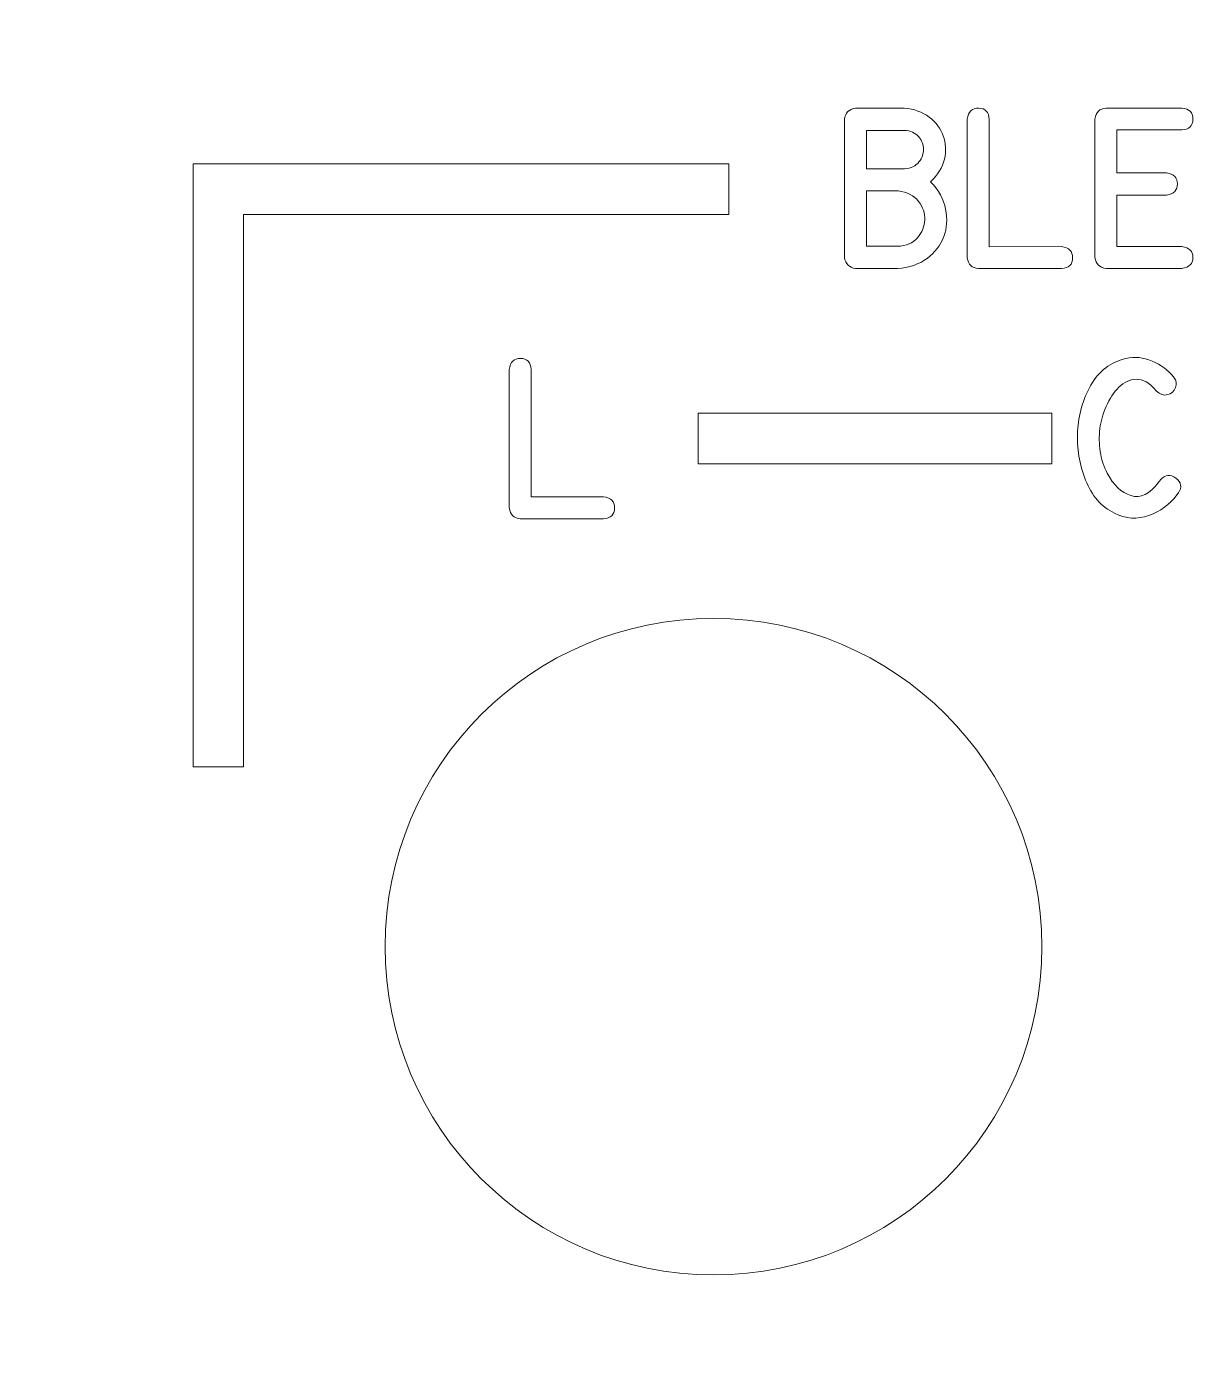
# Model space of a CAD drawing. Header units: millimetres. Extents: x -72 to 72, y -123 to 123.
# Drawn here: x 10.4 to 33.54, y 11.09 to 37.25 of the extents above; entities that cross this region are included whole.
import ezdxf

# ---------------------------------------------------------------- set-up
doc = ezdxf.new("R2010")
doc.units = ezdxf.units.MM
doc.header["$MEASUREMENT"] = 0
doc.layers.add('Layer 1', color=7, linetype='Continuous')

msp = doc.modelspace()

# ---------------------------------------------------------------- linework, layer by layer
at = {"layer": 'Layer 1', "color": 240, "lineweight": 9}
msp.add_lwpolyline([(23.6947, 28.5863), (30.6947, 28.5863), (30.6947, 29.5863), (23.6947, 29.5863), (23.6947, 28.5863)], close=True, dxfattribs=at)
at = {"layer": 'Layer 1', "color": 250, "lineweight": 9}
msp.add_ellipse((24, 19.025), major_axis=(0, 6.5), ratio=1, dxfattribs=at)
at = {"layer": 'Layer 1', "lineweight": 9}
msp.add_open_spline([(70.725, 123.025), (70.725, 123.025), (-70.725, 123.025), (-70.725, 123.025), (-70.725, 123.025), (-71.1231, 123.0247), (-71.5047, 122.8663), (-71.786, 122.5847), (-71.786, 122.5847), (-72.0673, 122.303), (-72.2252, 121.923), (-72.225, 121.525), (-72.225, 121.525), (-72.225, 121.525), (-72.225, 117.0375), (-72.225, 117.0375), (-72.225, 117.0375), (-72.2247, 116.6394), (-72.0664, 116.2577), (-71.7847, 115.9764), (-71.7847, 115.9764), (-71.503, 115.6951), (-71.1231, 115.5372), (-70.725, 115.5375), (-70.725, 115.5375), (-70.725, 115.5375), (-68.2625, 115.5375), (-68.2625, 115.5375), (-68.2625, 115.5375), (-66.1189, 115.5375), (-64.1381, 114.3939), (-63.0663, 112.5375), (-63.0663, 112.5375), (-61.9945, 110.6811), (-61.9945, 108.3939), (-63.0663, 106.5375), (-63.0663, 106.5375), (-64.1381, 104.6811), (-66.1189, 103.5375), (-68.2625, 103.5375), (-68.2625, 103.5375), (-68.2625, 103.5375), (-70.725, 103.5375), (-70.725, 103.5375), (-70.725, 103.5375), (-71.1231, 103.5372), (-71.5047, 103.3788), (-71.786, 103.0972), (-71.786, 103.0972), (-72.0673, 102.8155), (-72.2252, 102.4355), (-72.225, 102.0375), (-72.225, 102.0375), (-72.225, 102.0375), (-72.225, 50.3625), (-72.225, 50.3625), (-72.225, 50.3625), (-72.2247, 49.9644), (-72.0664, 49.5827), (-71.7847, 49.3014), (-71.7847, 49.3014), (-71.503, 49.0201), (-71.1231, 48.8622), (-70.725, 48.8625), (-70.725, 48.8625), (-70.725, 48.8625), (-68.2625, 48.8625), (-68.2625, 48.8625), (-68.2625, 48.8625), (-66.1189, 48.8625), (-64.1381, 47.7189), (-63.0663, 45.8625), (-63.0663, 45.8625), (-61.9945, 44.0061), (-61.9945, 41.7189), (-63.0663, 39.8625), (-63.0663, 39.8625), (-64.1381, 38.0061), (-66.1189, 36.8625), (-68.2625, 36.8625), (-68.2625, 36.8625), (-68.2625, 36.8625), (-70.725, 36.8625), (-70.725, 36.8625), (-70.725, 36.8625), (-71.1231, 36.8622), (-71.5047, 36.7038), (-71.786, 36.4222), (-71.786, 36.4222), (-72.0673, 36.1405), (-72.2252, 35.7605), (-72.225, 35.3625), (-72.225, 35.3625), (-72.225, 35.3625), (-72.225, -35.3625), (-72.225, -35.3625), (-72.225, -35.3625), (-72.2247, -35.7606), (-72.0664, -36.1423), (-71.7847, -36.4236), (-71.7847, -36.4236), (-71.503, -36.7049), (-71.1231, -36.8628), (-70.725, -36.8625), (-70.725, -36.8625), (-70.725, -36.8625), (-68.2625, -36.8625), (-68.2625, -36.8625), (-68.2625, -36.8625), (-66.1189, -36.8625), (-64.1381, -38.0061), (-63.0663, -39.8625), (-63.0663, -39.8625), (-61.9945, -41.7189), (-61.9945, -44.0061), (-63.0663, -45.8625), (-63.0663, -45.8625), (-64.1381, -47.7189), (-66.1189, -48.8625), (-68.2625, -48.8625), (-68.2625, -48.8625), (-68.2625, -48.8625), (-70.725, -48.8625), (-70.725, -48.8625), (-70.725, -48.8625), (-71.1231, -48.8628), (-71.5047, -49.0212), (-71.786, -49.3028), (-71.786, -49.3028), (-72.0673, -49.5845), (-72.2252, -49.9645), (-72.225, -50.3625), (-72.225, -50.3625), (-72.225, -50.3625), (-72.225, -102.0375), (-72.225, -102.0375), (-72.225, -102.0375), (-72.2247, -102.4356), (-72.0664, -102.8173), (-71.7847, -103.0986), (-71.7847, -103.0986), (-71.503, -103.3799), (-71.1231, -103.5378), (-70.725, -103.5375), (-70.725, -103.5375), (-70.725, -103.5375), (-68.2625, -103.5375), (-68.2625, -103.5375), (-68.2625, -103.5375), (-66.1189, -103.5375), (-64.1381, -104.6811), (-63.0663, -106.5375), (-63.0663, -106.5375), (-61.9945, -108.3939), (-61.9945, -110.6811), (-63.0663, -112.5375), (-63.0663, -112.5375), (-64.1381, -114.3939), (-66.1189, -115.5375), (-68.2625, -115.5375), (-68.2625, -115.5375), (-68.2625, -115.5375), (-70.725, -115.5375), (-70.725, -115.5375), (-70.725, -115.5375), (-71.1231, -115.5378), (-71.5047, -115.6962), (-71.786, -115.9778), (-71.786, -115.9778), (-72.0673, -116.2595), (-72.2252, -116.6395), (-72.225, -117.0375), (-72.225, -117.0375), (-72.225, -117.0375), (-72.225, -121.525), (-72.225, -121.525), (-72.225, -121.525), (-72.2247, -121.9231), (-72.0664, -122.3048), (-71.7847, -122.5861), (-71.7847, -122.5861), (-71.503, -122.8674), (-71.1231, -123.0253), (-70.725, -123.025), (-70.725, -123.025), (-70.725, -123.025), (70.725, -123.025), (70.725, -123.025), (70.725, -123.025), (71.1231, -123.0248), (71.5048, -122.8664), (71.7861, -122.5847), (71.7861, -122.5847), (72.0674, -122.3031), (72.2253, -121.9231), (72.225, -121.525), (72.225, -121.525), (72.225, -121.525), (72.225, -117.0375), (72.225, -117.0375), (72.225, -117.0375), (72.2248, -116.6395), (72.0664, -116.2578), (71.7847, -115.9765), (71.7847, -115.9765), (71.5031, -115.6952), (71.1231, -115.5373), (70.725, -115.5375), (70.725, -115.5375), (70.725, -115.5375), (68.2625, -115.5375), (68.2625, -115.5375), (68.2625, -115.5375), (66.1189, -115.5375), (64.1382, -114.3939), (63.0664, -112.5375), (63.0664, -112.5375), (61.9946, -110.6811), (61.9946, -108.3939), (63.0664, -106.5375), (63.0664, -106.5375), (64.1382, -104.6811), (66.1189, -103.5375), (68.2625, -103.5375), (68.2625, -103.5375), (68.2625, -103.5375), (70.725, -103.5375), (70.725, -103.5375), (70.725, -103.5375), (71.1231, -103.5373), (71.5048, -103.3789), (71.7861, -103.0972), (71.7861, -103.0972), (72.0674, -102.8156), (72.2253, -102.4356), (72.225, -102.0375), (72.225, -102.0375), (72.225, -102.0375), (72.225, -50.3625), (72.225, -50.3625), (72.225, -50.3625), (72.2248, -49.9645), (72.0664, -49.5828), (71.7847, -49.3015), (71.7847, -49.3015), (71.5031, -49.0202), (71.1231, -48.8623), (70.725, -48.8625), (70.725, -48.8625), (70.725, -48.8625), (68.2625, -48.8625), (68.2625, -48.8625), (68.2625, -48.8625), (66.1189, -48.8625), (64.1382, -47.7189), (63.0664, -45.8625), (63.0664, -45.8625), (61.9946, -44.0061), (61.9946, -41.7189), (63.0664, -39.8625), (63.0664, -39.8625), (64.1382, -38.0061), (66.1189, -36.8625), (68.2625, -36.8625), (68.2625, -36.8625), (68.2625, -36.8625), (70.725, -36.8625), (70.725, -36.8625), (70.725, -36.8625), (71.1231, -36.8623), (71.5048, -36.7039), (71.7861, -36.4222), (71.7861, -36.4222), (72.0674, -36.1406), (72.2253, -35.7606), (72.225, -35.3625), (72.225, -35.3625), (72.225, -35.3625), (72.225, 35.3625), (72.225, 35.3625), (72.225, 35.3625), (72.2248, 35.7605), (72.0664, 36.1422), (71.7847, 36.4235), (71.7847, 36.4235), (71.5031, 36.7048), (71.1231, 36.8627), (70.725, 36.8625), (70.725, 36.8625), (70.725, 36.8625), (68.2625, 36.8625), (68.2625, 36.8625), (68.2625, 36.8625), (66.1189, 36.8625), (64.1382, 38.0061), (63.0664, 39.8625), (63.0664, 39.8625), (61.9946, 41.7189), (61.9946, 44.0061), (63.0664, 45.8625), (63.0664, 45.8625), (64.1382, 47.7189), (66.1189, 48.8625), (68.2625, 48.8625), (68.2625, 48.8625), (68.2625, 48.8625), (70.725, 48.8625), (70.725, 48.8625), (70.725, 48.8625), (71.1231, 48.8627), (71.5048, 49.0211), (71.7861, 49.3028), (71.7861, 49.3028), (72.0674, 49.5844), (72.2253, 49.9644), (72.225, 50.3625), (72.225, 50.3625), (72.225, 50.3625), (72.225, 102.0375), (72.225, 102.0375), (72.225, 102.0375), (72.2248, 102.4355), (72.0664, 102.8172), (71.7847, 103.0985), (71.7847, 103.0985), (71.5031, 103.3798), (71.1231, 103.5377), (70.725, 103.5375), (70.725, 103.5375), (70.725, 103.5375), (68.2625, 103.5375), (68.2625, 103.5375), (68.2625, 103.5375), (66.1189, 103.5375), (64.1382, 104.6811), (63.0664, 106.5375), (63.0664, 106.5375), (61.9946, 108.3939), (61.9946, 110.6811), (63.0664, 112.5375), (63.0664, 112.5375), (64.1382, 114.3939), (66.1189, 115.5375), (68.2625, 115.5375), (68.2625, 115.5375), (68.2625, 115.5375), (70.725, 115.5375), (70.725, 115.5375), (70.725, 115.5375), (71.1231, 115.5377), (71.5048, 115.6961), (71.7861, 115.9778), (71.7861, 115.9778), (72.0674, 116.2594), (72.2253, 116.6394), (72.225, 117.0375), (72.225, 117.0375), (72.225, 117.0375), (72.225, 121.525), (72.225, 121.525), (72.225, 121.525), (72.2248, 121.923), (72.0664, 122.3047), (71.7847, 122.586), (71.7847, 122.586), (71.5031, 122.8673), (71.1231, 123.0252), (70.725, 123.025)], degree=3, knots=[0, 0, 0, 0, 0.0107527, 0.0107527, 0.0107527, 0.0107527, 0.0215054, 0.0215054, 0.0215054, 0.0215054, 0.0322581, 0.0322581, 0.0322581, 0.0322581, 0.0430108, 0.0430108, 0.0430108, 0.0430108, 0.0537634, 0.0537634, 0.0537634, 0.0537634, 0.0645161, 0.0645161, 0.0645161, 0.0645161, 0.0752688, 0.0752688, 0.0752688, 0.0752688, 0.0860215, 0.0860215, 0.0860215, 0.0860215, 0.0967742, 0.0967742, 0.0967742, 0.0967742, 0.1075269, 0.1075269, 0.1075269, 0.1075269, 0.1182796, 0.1182796, 0.1182796, 0.1182796, 0.1290323, 0.1290323, 0.1290323, 0.1290323, 0.1397849, 0.1397849, 0.1397849, 0.1397849, 0.1505376, 0.1505376, 0.1505376, 0.1505376, 0.1612903, 0.1612903, 0.1612903, 0.1612903, 0.172043, 0.172043, 0.172043, 0.172043, 0.1827957, 0.1827957, 0.1827957, 0.1827957, 0.1935484, 0.1935484, 0.1935484, 0.1935484, 0.2043011, 0.2043011, 0.2043011, 0.2043011, 0.2150538, 0.2150538, 0.2150538, 0.2150538, 0.2258065, 0.2258065, 0.2258065, 0.2258065, 0.2365591, 0.2365591, 0.2365591, 0.2365591, 0.2473118, 0.2473118, 0.2473118, 0.2473118, 0.2580645, 0.2580645, 0.2580645, 0.2580645, 0.2688172, 0.2688172, 0.2688172, 0.2688172, 0.2795699, 0.2795699, 0.2795699, 0.2795699, 0.2903226, 0.2903226, 0.2903226, 0.2903226, 0.3010753, 0.3010753, 0.3010753, 0.3010753, 0.311828, 0.311828, 0.311828, 0.311828, 0.3225806, 0.3225806, 0.3225806, 0.3225806, 0.3333333, 0.3333333, 0.3333333, 0.3333333, 0.344086, 0.344086, 0.344086, 0.344086, 0.3548387, 0.3548387, 0.3548387, 0.3548387, 0.3655914, 0.3655914, 0.3655914, 0.3655914, 0.3763441, 0.3763441, 0.3763441, 0.3763441, 0.3870968, 0.3870968, 0.3870968, 0.3870968, 0.3978495, 0.3978495, 0.3978495, 0.3978495, 0.4086022, 0.4086022, 0.4086022, 0.4086022, 0.4193548, 0.4193548, 0.4193548, 0.4193548, 0.4301075, 0.4301075, 0.4301075, 0.4301075, 0.4408602, 0.4408602, 0.4408602, 0.4408602, 0.4516129, 0.4516129, 0.4516129, 0.4516129, 0.4623656, 0.4623656, 0.4623656, 0.4623656, 0.4731183, 0.4731183, 0.4731183, 0.4731183, 0.483871, 0.483871, 0.483871, 0.483871, 0.4946237, 0.4946237, 0.4946237, 0.4946237, 0.5053763, 0.5053763, 0.5053763, 0.5053763, 0.516129, 0.516129, 0.516129, 0.516129, 0.5268817, 0.5268817, 0.5268817, 0.5268817, 0.5376344, 0.5376344, 0.5376344, 0.5376344, 0.5483871, 0.5483871, 0.5483871, 0.5483871, 0.5591398, 0.5591398, 0.5591398, 0.5591398, 0.5698925, 0.5698925, 0.5698925, 0.5698925, 0.5806452, 0.5806452, 0.5806452, 0.5806452, 0.5913978, 0.5913978, 0.5913978, 0.5913978, 0.6021505, 0.6021505, 0.6021505, 0.6021505, 0.6129032, 0.6129032, 0.6129032, 0.6129032, 0.6236559, 0.6236559, 0.6236559, 0.6236559, 0.6344086, 0.6344086, 0.6344086, 0.6344086, 0.6451613, 0.6451613, 0.6451613, 0.6451613, 0.655914, 0.655914, 0.655914, 0.655914, 0.6666667, 0.6666667, 0.6666667, 0.6666667, 0.6774194, 0.6774194, 0.6774194, 0.6774194, 0.688172, 0.688172, 0.688172, 0.688172, 0.6989247, 0.6989247, 0.6989247, 0.6989247, 0.7096774, 0.7096774, 0.7096774, 0.7096774, 0.7204301, 0.7204301, 0.7204301, 0.7204301, 0.7311828, 0.7311828, 0.7311828, 0.7311828, 0.7419355, 0.7419355, 0.7419355, 0.7419355, 0.7526882, 0.7526882, 0.7526882, 0.7526882, 0.7634409, 0.7634409, 0.7634409, 0.7634409, 0.7741935, 0.7741935, 0.7741935, 0.7741935, 0.7849462, 0.7849462, 0.7849462, 0.7849462, 0.7956989, 0.7956989, 0.7956989, 0.7956989, 0.8064516, 0.8064516, 0.8064516, 0.8064516, 0.8172043, 0.8172043, 0.8172043, 0.8172043, 0.827957, 0.827957, 0.827957, 0.827957, 0.8387097, 0.8387097, 0.8387097, 0.8387097, 0.8494624, 0.8494624, 0.8494624, 0.8494624, 0.8602151, 0.8602151, 0.8602151, 0.8602151, 0.8709677, 0.8709677, 0.8709677, 0.8709677, 0.8817204, 0.8817204, 0.8817204, 0.8817204, 0.8924731, 0.8924731, 0.8924731, 0.8924731, 0.9032258, 0.9032258, 0.9032258, 0.9032258, 0.9139785, 0.9139785, 0.9139785, 0.9139785, 0.9247312, 0.9247312, 0.9247312, 0.9247312, 0.9354839, 0.9354839, 0.9354839, 0.9354839, 0.9462366, 0.9462366, 0.9462366, 0.9462366, 0.9569892, 0.9569892, 0.9569892, 0.9569892, 0.9677419, 0.9677419, 0.9677419, 0.9677419, 0.9784946, 0.9784946, 0.9784946, 0.9784946, 1, 1, 1, 1], dxfattribs=at)
at = {"layer": 'Layer 1', "color": 240, "lineweight": 9}
for points, knots in [([(27.7747, 35.6282), (27.971, 35.6118), (28.1361, 35.552), (28.27, 35.4499), (28.27, 35.4499), (28.4039, 35.3477), (28.497, 35.2244), (28.5483, 35.08), (28.5483, 35.08), (28.6002, 34.9361), (28.6071, 34.7826), (28.5695, 34.6196), (28.5695, 34.6196), (28.5319, 34.4572), (28.4404, 34.3074), (28.2959, 34.1709), (28.2959, 34.1709), (28.4552, 34.0037), (28.5542, 33.8227), (28.5933, 33.6285), (28.5933, 33.6285), (28.6325, 33.4343), (28.6203, 33.2522), (28.5568, 33.0834), (28.5568, 33.0834), (28.4933, 32.9146), (28.3832, 32.7712), (28.2261, 32.6532), (28.2261, 32.6532), (28.0689, 32.5352), (27.8742, 32.4685), (27.6413, 32.4532), (27.6413, 32.4532), (27.6413, 32.4532), (27.6371, 32.4532), (27.6371, 32.4532), (27.6371, 32.4532), (27.6371, 32.4532), (26.8121, 32.4532), (26.8121, 32.4532), (26.8121, 32.4532), (26.6851, 32.4707), (26.6116, 32.5426), (26.592, 32.6686), (26.592, 32.6686), (26.592, 32.6686), (26.592, 35.4081), (26.592, 35.4081), (26.592, 35.4081), (26.6095, 35.5361), (26.683, 35.6097), (26.8121, 35.6282), (26.8121, 35.6282), (26.8121, 35.6282), (27.7747, 35.6282), (27.7747, 35.6282)], [0, 0, 0, 0, 0.0666667, 0.0666667, 0.0666667, 0.0666667, 0.1333333, 0.1333333, 0.1333333, 0.1333333, 0.2, 0.2, 0.2, 0.2, 0.2666667, 0.2666667, 0.2666667, 0.2666667, 0.3333333, 0.3333333, 0.3333333, 0.3333333, 0.4, 0.4, 0.4, 0.4, 0.4666667, 0.4666667, 0.4666667, 0.4666667, 0.5333333, 0.5333333, 0.5333333, 0.5333333, 0.6, 0.6, 0.6, 0.6, 0.6666667, 0.6666667, 0.6666667, 0.6666667, 0.7333333, 0.7333333, 0.7333333, 0.7333333, 0.8, 0.8, 0.8, 0.8, 0.8666667, 0.8666667, 0.8666667, 0.8666667, 1, 1, 1, 1]), ([(29.2415, 32.4516), (29.1145, 32.4601), (29.041, 32.5315), (29.0214, 32.667), (29.0214, 32.667), (29.0214, 32.667), (29.0214, 35.4081), (29.0214, 35.4081), (29.0214, 35.4081), (29.0431, 35.5568), (29.1188, 35.6298), (29.2479, 35.6277), (29.2479, 35.6277), (29.377, 35.625), (29.4474, 35.5515), (29.4585, 35.4081), (29.4585, 35.4081), (29.4585, 35.4081), (29.4585, 32.8845), (29.4585, 32.8845), (29.4585, 32.8845), (29.4585, 32.8845), (30.8894, 32.8855), (30.8894, 32.8855), (30.8894, 32.8855), (31.0365, 32.8691), (31.109, 32.795), (31.1074, 32.6633), (31.1074, 32.6633), (31.1058, 32.5315), (31.0328, 32.4611), (30.8878, 32.4516), (30.8878, 32.4516), (30.8878, 32.4516), (29.2415, 32.4516), (29.2415, 32.4516)], [0, 0, 0, 0, 0.1, 0.1, 0.1, 0.1, 0.2, 0.2, 0.2, 0.2, 0.3, 0.3, 0.3, 0.3, 0.4, 0.4, 0.4, 0.4, 0.5, 0.5, 0.5, 0.5, 0.6, 0.6, 0.6, 0.6, 0.7, 0.7, 0.7, 0.7, 0.8, 0.8, 0.8, 0.8, 1, 1, 1, 1]), ([(33.2691, 35.1959), (33.2691, 35.1959), (31.9837, 35.1959), (31.9837, 35.1959), (31.9837, 35.1959), (31.9837, 35.1959), (31.9837, 34.3476), (31.9837, 34.3476), (31.9837, 34.3476), (31.9837, 34.3476), (32.9637, 34.3476), (32.9637, 34.3476), (32.9637, 34.3476), (33.1103, 34.3259), (33.1833, 34.2524), (33.1828, 34.127), (33.1828, 34.127), (33.1823, 34.001), (33.1092, 33.928), (32.9637, 33.9074), (32.9637, 33.9074), (32.9637, 33.9074), (31.9837, 33.9074), (31.9837, 33.9074), (31.9837, 33.9074), (31.9837, 33.9074), (31.9837, 32.8887), (31.9837, 32.8887), (31.9837, 32.8887), (31.9837, 32.8887), (33.2691, 32.8887), (33.2691, 32.8887), (33.2691, 32.8887), (33.4146, 32.867), (33.4876, 32.7945), (33.4876, 32.6702), (33.4876, 32.6702), (33.4876, 32.5463), (33.4146, 32.4738), (33.2691, 32.4532), (33.2691, 32.4532), (33.2691, 32.4532), (31.7683, 32.4532), (31.7683, 32.4532), (31.7683, 32.4532), (31.6392, 32.4696), (31.5657, 32.5432), (31.5482, 32.6733), (31.5482, 32.6733), (31.5482, 32.6733), (31.5482, 35.4112), (31.5482, 35.4112), (31.5482, 35.4112), (31.5678, 35.5478), (31.6413, 35.6197), (31.7683, 35.6282), (31.7683, 35.6282), (31.7683, 35.6282), (33.2691, 35.6282), (33.2691, 35.6282), (33.2691, 35.6282), (33.4146, 35.6171), (33.4876, 35.5441), (33.4871, 35.4102), (33.4871, 35.4102), (33.4865, 35.2763), (33.4135, 35.2049), (33.2691, 35.1959)], [0, 0, 0, 0, 0.0555556, 0.0555556, 0.0555556, 0.0555556, 0.1111111, 0.1111111, 0.1111111, 0.1111111, 0.1666667, 0.1666667, 0.1666667, 0.1666667, 0.2222222, 0.2222222, 0.2222222, 0.2222222, 0.2777778, 0.2777778, 0.2777778, 0.2777778, 0.3333333, 0.3333333, 0.3333333, 0.3333333, 0.3888889, 0.3888889, 0.3888889, 0.3888889, 0.4444444, 0.4444444, 0.4444444, 0.4444444, 0.5, 0.5, 0.5, 0.5, 0.5555556, 0.5555556, 0.5555556, 0.5555556, 0.6111111, 0.6111111, 0.6111111, 0.6111111, 0.6666667, 0.6666667, 0.6666667, 0.6666667, 0.7222222, 0.7222222, 0.7222222, 0.7222222, 0.7777778, 0.7777778, 0.7777778, 0.7777778, 0.8333333, 0.8333333, 0.8333333, 0.8333333, 0.8888889, 0.8888889, 0.8888889, 0.8888889, 1, 1, 1, 1]), ([(27.7747, 35.1879), (27.7747, 35.1879), (27.0307, 35.1879), (27.0307, 35.1879), (27.0307, 35.1879), (27.0307, 35.1879), (27.0307, 34.4238), (27.0307, 34.4238), (27.0307, 34.4238), (27.0307, 34.4238), (27.7795, 34.4238), (27.7795, 34.4238), (27.7795, 34.4238), (27.9075, 34.437), (28.0033, 34.4831), (28.0657, 34.5625), (28.0657, 34.5625), (28.1282, 34.6413), (28.1583, 34.726), (28.1573, 34.8165), (28.1573, 34.8165), (28.1557, 34.9069), (28.1229, 34.9895), (28.0583, 35.0646), (28.0583, 35.0646), (27.9943, 35.1398), (27.9001, 35.1805), (27.7747, 35.1879)], [0, 0, 0, 0, 0.125, 0.125, 0.125, 0.125, 0.25, 0.25, 0.25, 0.25, 0.375, 0.375, 0.375, 0.375, 0.5, 0.5, 0.5, 0.5, 0.625, 0.625, 0.625, 0.625, 0.75, 0.75, 0.75, 0.75, 1, 1, 1, 1]), ([(13.7, 33.5249), (13.7, 33.5249), (13.7, 22.5863), (13.7, 22.5863), (13.7, 22.5863), (13.7, 22.5863), (14.7, 22.5863), (14.7, 22.5863), (14.7, 22.5863), (14.7, 22.5863), (14.7, 33.5249), (14.7, 33.5249), (14.7, 33.5249), (14.7, 33.5249), (24.3047, 33.5249), (24.3047, 33.5249), (24.3047, 33.5249), (24.3047, 33.5249), (24.3047, 34.5249), (24.3047, 34.5249), (24.3047, 34.5249), (24.3047, 34.5249), (14.7, 34.5249), (14.7, 34.5249), (14.7, 34.5249), (14.7, 34.5249), (13.7, 34.5249), (13.7, 34.5249), (13.7, 34.5249), (13.7, 34.5249), (13.7, 33.5249), (13.7, 33.5249)], [0, 0, 0, 0, 0.1111111, 0.1111111, 0.1111111, 0.1111111, 0.2222222, 0.2222222, 0.2222222, 0.2222222, 0.3333333, 0.3333333, 0.3333333, 0.3333333, 0.4444444, 0.4444444, 0.4444444, 0.4444444, 0.5555556, 0.5555556, 0.5555556, 0.5555556, 0.6666667, 0.6666667, 0.6666667, 0.6666667, 0.7777778, 0.7777778, 0.7777778, 0.7777778, 1, 1, 1, 1]), ([(27.6371, 32.8919), (27.8128, 32.8993), (27.9467, 32.9559), (28.0382, 33.0623), (28.0382, 33.0623), (28.1303, 33.1692), (28.1784, 33.2872), (28.1816, 33.4168), (28.1816, 33.4168), (28.1853, 33.5465), (28.144, 33.6682), (28.0573, 33.7819), (28.0573, 33.7819), (27.97, 33.8957), (27.8366, 33.9645), (27.6556, 33.9878), (27.6556, 33.9878), (27.6556, 33.9878), (27.0307, 33.9878), (27.0307, 33.9878), (27.0307, 33.9878), (27.0307, 33.9878), (27.0307, 32.8919), (27.0307, 32.8919), (27.0307, 32.8919), (27.0307, 32.8919), (27.6371, 32.8919), (27.6371, 32.8919)], [0, 0, 0, 0, 0.125, 0.125, 0.125, 0.125, 0.25, 0.25, 0.25, 0.25, 0.375, 0.375, 0.375, 0.375, 0.5, 0.5, 0.5, 0.5, 0.625, 0.625, 0.625, 0.625, 0.75, 0.75, 0.75, 0.75, 1, 1, 1, 1]), ([(20.1764, 27.4972), (20.0494, 27.5057), (19.9759, 27.5771), (19.9563, 27.7126), (19.9563, 27.7126), (19.9563, 27.7126), (19.9563, 30.4537), (19.9563, 30.4537), (19.9563, 30.4537), (19.978, 30.6024), (20.0537, 30.6754), (20.1828, 30.6733), (20.1828, 30.6733), (20.3119, 30.6706), (20.3823, 30.5971), (20.3934, 30.4537), (20.3934, 30.4537), (20.3934, 30.4537), (20.3934, 27.9301), (20.3934, 27.9301), (20.3934, 27.9301), (20.3934, 27.9301), (21.8243, 27.9311), (21.8243, 27.9311), (21.8243, 27.9311), (21.9714, 27.9147), (22.0439, 27.8406), (22.0423, 27.7089), (22.0423, 27.7089), (22.0407, 27.5771), (21.9677, 27.5067), (21.8227, 27.4972), (21.8227, 27.4972), (21.8227, 27.4972), (20.1764, 27.4972), (20.1764, 27.4972)], [0, 0, 0, 0, 0.1, 0.1, 0.1, 0.1, 0.2, 0.2, 0.2, 0.2, 0.3, 0.3, 0.3, 0.3, 0.4, 0.4, 0.4, 0.4, 0.5, 0.5, 0.5, 0.5, 0.6, 0.6, 0.6, 0.6, 0.7, 0.7, 0.7, 0.7, 0.8, 0.8, 0.8, 0.8, 1, 1, 1, 1]), ([(33.1994, 28.0113), (33.1994, 28.0113), (33.1857, 27.9906), (33.1857, 27.9906), (33.1857, 27.9906), (33.1825, 27.9869), (33.1799, 27.9832), (33.1778, 27.98), (33.1778, 27.98), (33.1762, 27.9769), (33.174, 27.9737), (33.1719, 27.9705), (33.1719, 27.9705), (33.0301, 27.7795), (32.8444, 27.6435), (32.6142, 27.562), (32.6142, 27.562), (32.3845, 27.481), (32.158, 27.4958), (31.9347, 27.6064), (31.9347, 27.6064), (31.6754, 27.7356), (31.4849, 27.9546), (31.3632, 28.2637), (31.3632, 28.2637), (31.2421, 28.5727), (31.1897, 28.8939), (31.2066, 29.2273), (31.2066, 29.2273), (31.2241, 29.5607), (31.3119, 29.8665), (31.4701, 30.1459), (31.4701, 30.1459), (31.6289, 30.4248), (31.8591, 30.5994), (32.1612, 30.6698), (32.1612, 30.6698), (32.3348, 30.71), (32.5078, 30.6931), (32.6803, 30.6195), (32.6803, 30.6195), (32.8528, 30.5454), (32.9947, 30.4417), (33.1053, 30.3084), (33.1053, 30.3084), (33.1063, 30.3084), (33.109, 30.3052), (33.1127, 30.2978), (33.1127, 30.2978), (33.1603, 30.2359), (33.1703, 30.1676), (33.1423, 30.0941), (33.1423, 30.0941), (33.1143, 30.02), (33.0635, 29.9739), (32.9888, 29.9549), (32.9888, 29.9549), (32.9095, 29.9343), (32.8359, 29.9581), (32.7687, 30.0263), (32.7687, 30.0263), (32.6301, 30.1877), (32.4967, 30.265), (32.3687, 30.2592), (32.3687, 30.2592), (32.2406, 30.2528), (32.1258, 30.1999), (32.0247, 30.1009), (32.0247, 30.1009), (31.9231, 30.0015), (31.839, 29.8745), (31.7718, 29.7194), (31.7718, 29.7194), (31.7046, 29.5644), (31.6633, 29.4194), (31.6479, 29.2839), (31.6479, 29.2839), (31.6294, 29.1331), (31.631, 28.9812), (31.6532, 28.8288), (31.6532, 28.8288), (31.6754, 28.6764), (31.722, 28.533), (31.7935, 28.3986), (31.7935, 28.3986), (31.9178, 28.1631), (32.0739, 28.0155), (32.2623, 27.9562), (32.2623, 27.9562), (32.4512, 27.8964), (32.6354, 27.9869), (32.8153, 28.2266), (32.8153, 28.2266), (32.8237, 28.2367), (32.8333, 28.2504), (32.8449, 28.2668), (32.8449, 28.2668), (32.9417, 28.3743), (33.0444, 28.3854), (33.1524, 28.3002), (33.1524, 28.3002), (33.2603, 28.215), (33.2762, 28.1187), (33.1994, 28.0113)], [0, 0, 0, 0, 0.037037, 0.037037, 0.037037, 0.037037, 0.0740741, 0.0740741, 0.0740741, 0.0740741, 0.1111111, 0.1111111, 0.1111111, 0.1111111, 0.1481481, 0.1481481, 0.1481481, 0.1481481, 0.1851852, 0.1851852, 0.1851852, 0.1851852, 0.2222222, 0.2222222, 0.2222222, 0.2222222, 0.2592593, 0.2592593, 0.2592593, 0.2592593, 0.2962963, 0.2962963, 0.2962963, 0.2962963, 0.3333333, 0.3333333, 0.3333333, 0.3333333, 0.3703704, 0.3703704, 0.3703704, 0.3703704, 0.4074074, 0.4074074, 0.4074074, 0.4074074, 0.4444444, 0.4444444, 0.4444444, 0.4444444, 0.4814815, 0.4814815, 0.4814815, 0.4814815, 0.5185185, 0.5185185, 0.5185185, 0.5185185, 0.5555556, 0.5555556, 0.5555556, 0.5555556, 0.5925926, 0.5925926, 0.5925926, 0.5925926, 0.6296296, 0.6296296, 0.6296296, 0.6296296, 0.6666667, 0.6666667, 0.6666667, 0.6666667, 0.7037037, 0.7037037, 0.7037037, 0.7037037, 0.7407407, 0.7407407, 0.7407407, 0.7407407, 0.7777778, 0.7777778, 0.7777778, 0.7777778, 0.8148148, 0.8148148, 0.8148148, 0.8148148, 0.8518519, 0.8518519, 0.8518519, 0.8518519, 0.8888889, 0.8888889, 0.8888889, 0.8888889, 0.9259259, 0.9259259, 0.9259259, 0.9259259, 1, 1, 1, 1])]:
    msp.add_open_spline(points, degree=3, knots=knots, dxfattribs=at)

doc.saveas('drawing.dxf')
